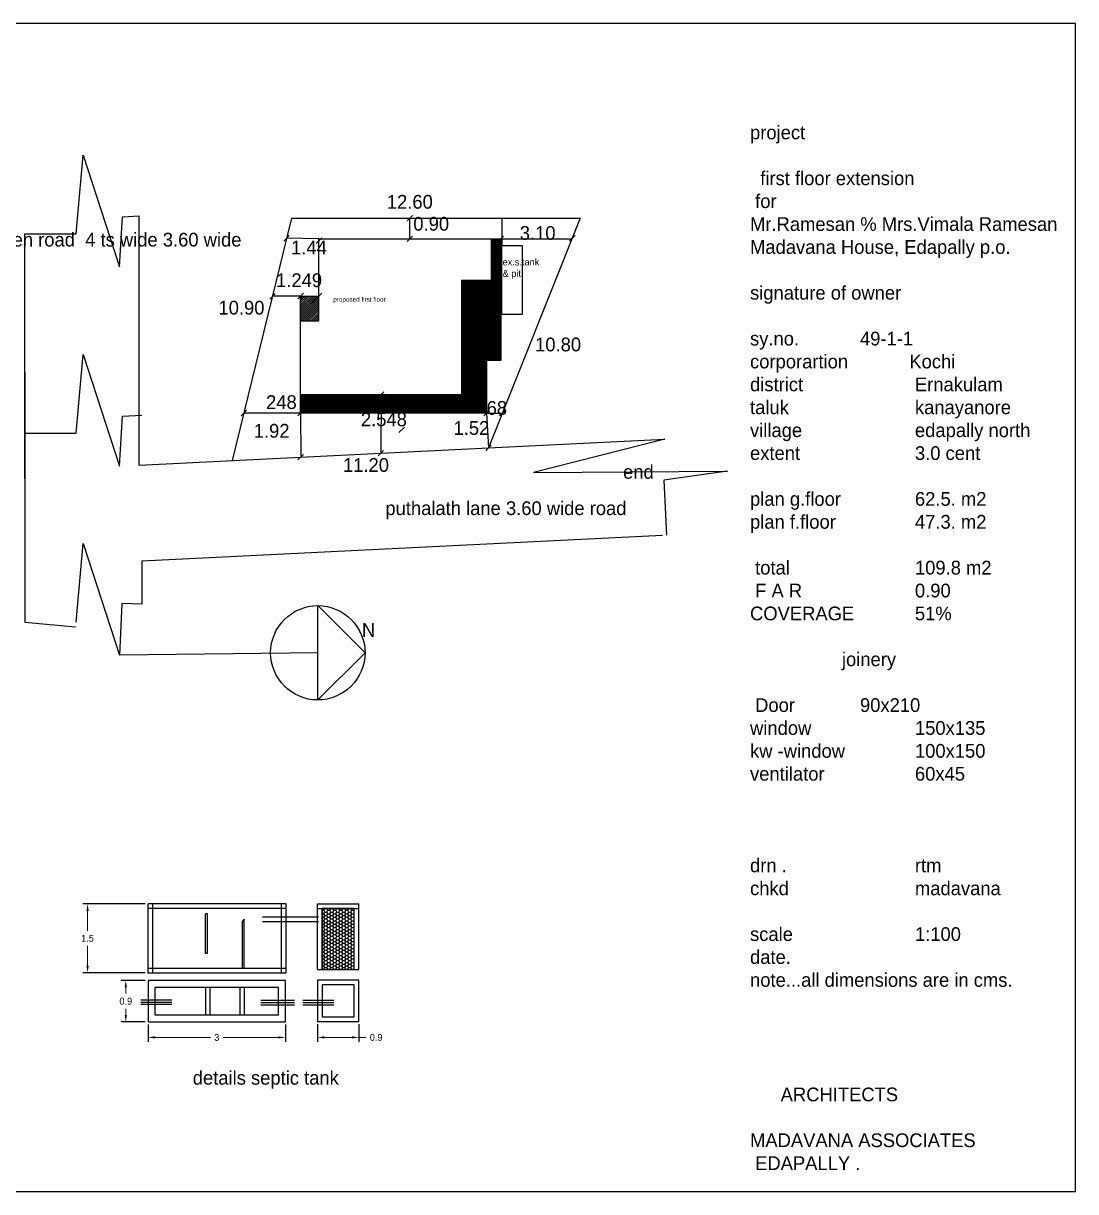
# Model space of a CAD drawing. Header units: inches. Extents: x -100 to 1476, y -184 to 112.
# Drawn here: x 174.05 to 197.02, y 11.44 to 36.95 of the extents above; entities that cross this region are included whole.
import ezdxf

# ---------------------------------------------------------------- set-up
doc = ezdxf.new("R2010")
doc.units = ezdxf.units.IN
doc.header["$MEASUREMENT"] = 0
doc.header["$PDMODE"] = 66
doc.dimstyles.get("Standard").update_dxf_attribs({"dimtxt": 0.15, "dimasz": 0.15, "dimexe": 0.1, "dimexo": 0.0625, "dimgap": 0.09, "dimtad": 0, "dimtih": 1, "dimtoh": 1, "dimdec": 4, "dimdsep": 46, "dimtxsty": 'Standard', "dimcen": 0.09, "dimadec": 0, "dimazin": 0, "dimtfac": 1, "dimtdec": 4, "dimtofl": 0, "dimtmove": 0, "dimatfit": 3, "dimfxl": 0, "dimtolj": 1, "dimtzin": 0, "dimlwd": 15, "dimarcsym": 0})

# ---------------------------------------------------------------- blocks, each defined once
blk = doc.blocks.new('*D128')
at = {"color": 0, "lineweight": -2, "transparency": 16777216}
for p, q in [((176.77, 15.09), (176.77, 14.712)), ((179.77, 15.09), (179.77, 14.712))]:
    blk.add_line(p, q, dxfattribs=at)
at = {"color": 0, "lineweight": 15, "transparency": 16777216}
for p, q in [((176.92, 14.812), (178.13, 14.812)), ((179.62, 14.812), (178.41, 14.812))]:
    blk.add_line(p, q, dxfattribs=at)
at = {"color": 0, "transparency": 16777216}
for points in [[(176.92, 14.837), (176.92, 14.787), (176.77, 14.812)], [(179.62, 14.837), (179.62, 14.787), (179.77, 14.812)]]:
    blk.add_solid(points, dxfattribs=at)
at = {"layer": 'Defpoints', "color": 0, "transparency": 16777216}
for p in [(176.77, 15.152), (179.77, 15.152), (179.77, 14.812)]:
    blk.add_point(p, dxfattribs=at)
at = {"color": 0, "transparency": 16777216, "insert": (178.27, 14.812), "char_height": 0.15, "attachment_point": 5}
blk.add_mtext('\\A1;3', dxfattribs=at)
blk = doc.blocks.new('*D129')
at = {"color": 0, "lineweight": -2, "transparency": 16777216}
for p, q in [((180.471, 15.099), (180.471, 14.712)), ((181.371, 15.099), (181.371, 14.712))]:
    blk.add_line(p, q, dxfattribs=at)
at = {"color": 0, "lineweight": 15, "transparency": 16777216}
for p, q in [((180.621, 14.812), (181.221, 14.812)), ((181.371, 14.812), (181.521, 14.812))]:
    blk.add_line(p, q, dxfattribs=at)
at = {"color": 0, "transparency": 16777216}
for points in [[(180.621, 14.837), (180.621, 14.787), (180.471, 14.812)], [(181.221, 14.837), (181.221, 14.787), (181.371, 14.812)]]:
    blk.add_solid(points, dxfattribs=at)
at = {"layer": 'Defpoints', "color": 0, "transparency": 16777216}
for p in [(180.471, 15.161), (181.371, 15.161), (181.371, 14.812)]:
    blk.add_point(p, dxfattribs=at)
at = {"color": 0, "transparency": 16777216, "insert": (181.749, 14.812), "char_height": 0.15, "attachment_point": 5}
blk.add_mtext('\\A1;0.9', dxfattribs=at)
blk = doc.blocks.new('*D130')
at = {"color": 0, "lineweight": -2, "transparency": 16777216}
for p, q in [((176.708, 16.052), (176.183, 16.052)), ((176.708, 15.152), (176.183, 15.152))]:
    blk.add_line(p, q, dxfattribs=at)
at = {"color": 0, "lineweight": 15, "transparency": 16777216}
for p, q in [((176.283, 15.902), (176.283, 15.767)), ((176.283, 15.302), (176.283, 15.437))]:
    blk.add_line(p, q, dxfattribs=at)
at = {"color": 0, "transparency": 16777216}
for points in [[(176.258, 15.902), (176.308, 15.902), (176.283, 16.052)], [(176.258, 15.302), (176.308, 15.302), (176.283, 15.152)]]:
    blk.add_solid(points, dxfattribs=at)
at = {"layer": 'Defpoints', "color": 0, "transparency": 16777216}
for p in [(176.77, 16.052), (176.283, 15.152), (176.77, 15.152)]:
    blk.add_point(p, dxfattribs=at)
at = {"color": 0, "transparency": 16777216, "insert": (176.283, 15.602), "char_height": 0.15, "attachment_point": 5}
blk.add_mtext('\\A1;0.9', dxfattribs=at)
blk = doc.blocks.new('*D131')
at = {"color": 0, "lineweight": -2, "transparency": 16777216}
for p, q in [((176.708, 17.725), (175.348, 17.725)), ((176.708, 16.225), (175.348, 16.225))]:
    blk.add_line(p, q, dxfattribs=at)
at = {"color": 0, "lineweight": 15, "transparency": 16777216}
for p, q in [((175.448, 17.575), (175.448, 17.14)), ((175.448, 16.375), (175.448, 16.81))]:
    blk.add_line(p, q, dxfattribs=at)
at = {"color": 0, "transparency": 16777216}
for points in [[(175.423, 17.575), (175.473, 17.575), (175.448, 17.725)], [(175.423, 16.375), (175.473, 16.375), (175.448, 16.225)]]:
    blk.add_solid(points, dxfattribs=at)
at = {"layer": 'Defpoints', "color": 0, "transparency": 16777216}
for p in [(175.448, 17.725), (176.77, 17.725), (176.77, 16.225)]:
    blk.add_point(p, dxfattribs=at)
at = {"color": 0, "transparency": 16777216, "insert": (175.448, 16.975), "char_height": 0.15, "attachment_point": 5}
blk.add_mtext('\\A1;1.5', dxfattribs=at)

msp = doc.modelspace()

# ---------------------------------------------------------------- hatches: boundary and pattern name
h = msp.add_hatch()
h.set_pattern_fill('ANSI31', color=2, scale=0.125, style=0)
h.set_pattern_definition([(45, (67.279764, 17.844937), (-0.0110485435, 0.0110485435), [])])
h.paths.add_polyline_path([(184.16054, 28.44416), (184.16054, 29.58905), (184.47054, 29.58905), (184.47054, 32.24905), (184.26054, 32.24905), (184.26054, 31.33905), (183.61054, 31.33905), (183.61054, 28.84405), (180.10054, 28.84405), (180.10054, 28.44416)])
h = msp.add_hatch()
h.set_pattern_fill('ANSI31', color=2, scale=0.25, style=0)
h.set_pattern_definition([(45, (-93.703647, 6.835533), (-0.022097087, 0.022097087), [])])
h.paths.add_polyline_path([(180.10054, 30.99905), (180.10054, 30.45405), (180.50054, 30.45405), (180.50054, 30.99905)])
h.paths.add_polyline_path([(179.48934, 31.56901), (180.61043, 31.56901), (180.61043, 31.04188), (179.48934, 31.04188)], flags=9)
h = msp.add_hatch()
h.set_pattern_fill('HONEY', color=0, scale=0.35, style=0)
h.set_pattern_definition([(0, (86.257212, -7.532784), (0.065625, 0.037888611), [0.04375, -0.0875]), (120, (86.257212, -7.532784), (-0.065625, 0.037888611), [0.04375, -0.0875]), (60, (86.257212, -7.532784), (1e-10, 0.075777223), [-0.0875, 0.04375])])
h.paths.add_polyline_path([(181.27124, 17.6251), (180.57124, 17.6251), (180.57124, 16.29717), (181.27124, 16.29717)])

# ---------------------------------------------------------------- linework, layer by layer
at = {"color": 2}
for p, q in [((175.19622, 32.35649), (175.35251, 34.07329)), ((175.35251, 34.07329), (176.14487, 31.63467)), ((176.14487, 31.63467), (176.20939, 32.73007)), ((176.20939, 32.73007), (176.57629, 32.74986)), ((176.20939, 32.73007), (176.20939, 32.73007)), ((176.57629, 27.30379), (176.57629, 32.74986)), ((179.90054, 32.69905), (178.60652, 27.4049)), ((182.54483, 32.75919), (182.42625, 32.63891)), ((182.48554, 32.24905), (182.48554, 32.69905)), ((186.20054, 32.69905), (184.19959, 27.68346)), ((184.48925, 32.69905), (184.48925, 32.09905)), ((174.07629, 27.00688), (174.07629, 32.35649)), ((174.07629, 32.35649), (175.19622, 32.35649)), ((179.85223, 32.31895), (179.73365, 32.19867)), ((180.50054, 32.24905), (179.79294, 32.25881)), ((180.55983, 32.26907), (180.44125, 32.14878)), ((182.54483, 32.30919), (182.42625, 32.18891)), ((184.52983, 32.30919), (184.41125, 32.18891)), ((184.47054, 32.24905), (186.02102, 32.24905)), ((186.09158, 32.31805), (185.973, 32.19777)), ((184.48925, 32.09905), (184.93925, 32.09905)), ((184.48925, 30.59905), (184.48925, 32.09905)), ((184.93925, 32.09905), (184.93925, 30.59905)), ((179.54268, 31.05251), (179.4241, 30.93222)), ((180.10054, 30.99905), (179.48339, 30.99236)), ((180.15983, 31.05919), (180.04125, 30.93891)), ((180.55983, 31.05919), (180.44125, 30.93891)), ((184.93925, 30.59905), (184.48925, 30.59905)), ((175.19622, 28.00412), (175.35251, 29.72093)), ((175.35251, 29.72093), (176.14487, 27.2823)), ((174.07629, 29.32818), (174.07629, 23.87688)), ((181.91483, 28.90419), (181.79625, 28.78391)), ((181.85554, 28.84405), (181.85331, 27.5666)), ((176.14487, 27.2823), (176.20939, 28.3777)), ((176.20939, 28.3777), (176.63064, 28.40042)), ((176.20939, 28.3777), (176.20939, 28.3777)), ((178.91983, 28.50431), (178.80125, 28.38402)), ((180.10054, 28.44416), (178.86054, 28.44416)), ((180.15983, 28.50431), (180.04125, 28.38402)), ((180.10054, 28.44416), (180.10095, 27.47933)), ((184.21983, 28.50431), (184.10125, 28.38402)), ((184.16054, 28.44416), (184.50236, 28.44237)), ((184.16054, 28.44416), (184.19843, 27.6834)), ((184.56164, 28.50251), (184.44307, 28.38223)), ((182.36471, 28.1359), (182.24613, 28.01562)), ((174.07629, 28.00412), (175.19622, 28.00412)), ((184.19959, 27.68346), (188.05071, 27.87525)), ((188.05071, 27.87525), (185.18236, 27.14626)), ((176.57629, 27.30379), (184.19843, 27.6834)), ((181.9126, 27.62674), (181.79402, 27.50646)), ((184.25888, 27.7436), (184.1403, 27.62331)), ((184.19843, 27.6834), (184.19843, 27.6834)), ((180.16024, 27.53947), (180.04166, 27.41919)), ((185.18236, 27.14626), (189.41616, 27.1769)), ((189.41616, 27.1769), (188.02905, 26.98045)), ((188.02905, 26.98045), (188.08893, 25.77802)), ((187.99879, 25.77353), (176.63064, 25.20736)), ((175.19622, 23.87688), (175.35251, 25.59369)), ((175.35251, 25.59369), (176.14487, 23.15506)), ((176.63064, 25.20736), (176.63064, 24.27318)), ((176.19451, 24.28254), (176.14487, 23.15506)), ((176.63064, 24.27318), (176.19451, 24.28254)), ((180.47521, 22.17904), (180.47521, 24.23917)), ((180.47521, 24.23917), (181.50528, 23.2091)), ((174.07629, 23.87688), (175.18702, 23.77577)), ((180.47521, 23.2091), (176.14487, 23.15506)), ((181.50528, 23.2091), (180.47521, 22.17904))]:
    msp.add_line(p, q, dxfattribs=at)
at = {"color": 1}
for p, q in [((179.90054, 32.69905), (186.20054, 32.69905)), ((180.50054, 32.24905), (184.47054, 32.24905)), ((180.50054, 30.99905), (180.50054, 32.24905)), ((184.47054, 32.24905), (184.47054, 29.58905)), ((180.10054, 28.44416), (180.10054, 30.99905)), ((180.10054, 30.99905), (180.50054, 30.99905)), ((184.47054, 29.58905), (184.16054, 29.58905)), ((184.16054, 29.58905), (184.16054, 28.44416)), ((184.16054, 28.44416), (180.10054, 28.44416))]:
    msp.add_line(p, q, dxfattribs=at)
at = {"color": 0}
for p, q in [((176.77003, 16.2251), (176.77003, 17.7251)), ((179.78069, 17.7251), (176.77003, 17.7251)), ((179.78069, 17.6251), (176.77003, 17.6251)), ((176.87003, 16.2251), (176.87003, 17.7251)), ((179.68069, 16.2251), (179.68069, 17.7251)), ((179.78069, 16.2251), (179.78069, 17.7251)), ((180.47124, 16.29717), (180.47124, 17.7251)), ((180.47124, 17.7251), (181.37124, 17.7251)), ((180.47124, 17.6251), (181.37124, 17.6251)), ((180.57124, 16.29717), (180.57124, 17.6251)), ((181.27124, 16.30831), (181.27124, 17.6251)), ((181.37124, 16.30831), (181.37124, 17.7251)), ((178.02003, 16.64267), (178.02003, 17.51159)), ((178.02003, 17.51159), (178.02003, 17.51159)), ((178.02003, 17.51159), (178.02003, 17.51159)), ((178.07003, 17.51159), (178.02003, 17.51159)), ((178.07003, 16.64267), (178.07003, 17.51159)), ((178.87003, 17.39031), (178.8202, 17.33938)), ((178.87003, 16.3251), (178.87003, 17.39031)), ((179.26468, 17.4444), (180.49184, 17.4444)), ((178.8202, 17.33938), (178.8202, 16.3251)), ((179.26468, 17.3444), (180.49184, 17.3444)), ((178.07003, 16.64267), (178.02003, 16.64267)), ((176.77003, 16.3251), (179.78069, 16.3251)), ((176.77003, 16.2251), (179.78069, 16.2251)), ((180.47124, 16.29717), (181.37124, 16.29717)), ((179.62003, 15.90211), (176.92003, 15.90211)), ((176.92003, 15.90211), (176.92003, 15.30211)), ((178.02003, 15.90211), (178.02003, 15.30211)), ((178.12003, 15.90211), (178.12003, 15.30211)), ((178.77003, 15.90211), (178.77003, 15.30211)), ((178.87003, 15.90211), (178.87003, 15.30211)), ((179.62003, 15.30211), (179.62003, 15.90211)), ((176.61249, 15.63411), (177.29027, 15.63411)), ((176.61249, 15.63411), (177.29027, 15.63411)), ((176.61249, 15.58411), (177.29027, 15.58411)), ((179.2312, 15.62642), (179.96291, 15.62642)), ((179.2312, 15.57642), (179.96291, 15.57642)), ((180.14776, 15.62642), (180.82554, 15.62642)), ((180.14776, 15.57642), (180.82554, 15.57642)), ((176.61249, 15.53411), (177.29027, 15.53411)), ((179.2312, 15.52642), (179.96291, 15.52642)), ((180.14776, 15.52642), (180.82554, 15.52642)), ((176.92003, 15.30211), (179.62003, 15.30211))]:
    msp.add_line(p, q, dxfattribs=at)
at = {"color": 2}
msp.add_lwpolyline([(197.01908, 36.95225), (151.19234, 36.95225), (151.19234, 11.44433), (197.01908, 11.44433)], close=True, dxfattribs=at)
msp.add_lwpolyline([(180.50054, 32.24905), (184.26054, 32.24905), (184.26054, 31.33905), (183.61054, 31.33905), (183.61054, 28.84405), (180.10054, 28.84405), (180.10054, 30.45405), (180.50054, 30.45405), (180.50054, 32.24905)], dxfattribs=at)
at = {"color": 0}
for points in [[(181.27124, 17.6251), (180.57124, 17.6251), (180.57124, 16.29717), (181.27124, 16.29717)], [(176.77003, 15.15211), (179.77003, 15.15211), (179.77003, 16.05211), (176.77003, 16.05211)], [(180.47124, 15.16107), (181.37124, 15.16107), (181.37124, 16.06107), (180.47124, 16.06107)], [(180.57124, 15.26107), (181.27124, 15.26107), (181.27124, 15.96107), (180.57124, 15.96107)]]:
    msp.add_lwpolyline(points, close=True, dxfattribs=at)
at = {"color": 2}
msp.add_circle((180.47521, 23.2091), 1.03006, dxfattribs=at)

# ---------------------------------------------------------------- texts
at = {"insert": (189.91106, 34.72063), "char_height": 0.3, "width": 6.834277, "attachment_point": 1}
msp.add_mtext('{\\fUtsaah|b0|i0|c0|p34;project\\P\\P  first floor extension\\P for \\PMr.Ramesan % Mrs.Vimala Ramesan\\PMadavana House, Edapally p.o.\\P\\Psignature of owner\\P\\Psy.no. ^I^I49-1-1\\Pcorporartion            Kochi\\Pdistrict^I^I^IErnakulam\\Ptaluk^I^I^Ikanayanore\\Pvillage ^I^Iedapally north\\Pextent^I^I^I3.0 cent\\P\\Pplan g.floor^I^I62.5. m2\\Pplan f.floor^I^I47.3. m2\\P\\P total                    ^I109.8 m2 \\P F A R ^I^I0.90        \\PCOVERAGE  ^I51% \\P    \\P                  joinery\\P\\P Door^I^I90x210\\Pwindow^I^I150x135\\Pkw -window^I^I100x150\\Pventilator^I^I60x45\\P\\P\\P\\Pdrn .^I^I^Irtm\\Pchkd^I^I^Imadavana\\P\\Pscale^I^I^I1:100\\Pdate.\\Pnote...all dimensions are in cms.\\P\\P\\P\\P\\P      ARCHITECTS\\P\\PMADAVANA ASSOCIATES\\P EDAPALLY .\\P\\P\\P\\P\\P\\P\\P\\P\\P\\P\\P\\P\\P\\P\\P\\P\\P\\P        \\P^I}', dxfattribs=at)
at = {"color": 2, "attachment_point": 1}
for s, insert, char_height, width in [('{\\fVani|b0|i0|c0|p34;12.60}', (181.9821, 33.20634), 0.3, 0.8897059), ('{\\fVani|b0|i0|c0|p34;0.90}', (182.56016, 32.72588), 0.3, 0.8897059), ('{\\fVani|b0|i0|c0|p34;Al-Ameen road  4 ts wide 3.60 wide road}', (172.49779, 32.38011), 0.3, 6.812885), ('{\\fVani|b0|i0|c0|p34;3.10}', (184.88431, 32.52621), 0.3, 0.8897059), ('{\\fVani|b0|i0|c0|p34;1.44}', (179.89186, 32.20892), 0.3, 0.8897059), ('{\\fVani|b0|i0|c0|p34;ex.s.tank\\P& pit}', (184.50862, 31.81652), 0.15, 0.8897059), ('{\\fVani|b0|i0|c0|p34;1.249}', (179.56434, 31.49401), 0.3, 0.8897059), ('{\\fVani|b0|i0|c0|p34;10.90}', (178.30647, 30.89414), 0.3, 0.8897059), ('proposed first floor', (180.8131, 30.97544), 0.1, 2.2534476), ('{\\fVani|b0|i0|c0|p34;10.80}', (185.21859, 30.09097), 0.3, 0.8897059), ('{\\fVani|b0|i0|c0|p34;248}', (179.34548, 28.83238), 0.3, 0.8897059), ('{\\fVani|b0|i0|c0|p34;68}', (184.16054, 28.70563), 0.3, 0.8897059), ('{\\fVani|b0|i0|c0|p34;2.548}', (181.41571, 28.4554), 0.3, 0.8897059), ('{\\fVani|b0|i0|c0|p34;1.92}', (179.07694, 28.20639), 0.3, 0.8897059), ('{\\fVani|b0|i0|c0|p34;1.52}', (183.43808, 28.26748), 0.3, 0.8897059), ('{\\fVani|b0|i0|c0|p34;11.20}', (181.02459, 27.46042), 0.3, 0.8897059), ('{\\fVani|b0|i0|c0|p34;end}', (187.13934, 27.30901), 0.3, 0.8897059), ('{\\fVani|b0|i0|c0|p34;puthalath lane 3.60 wide road}', (181.94989, 26.51656), 0.3, 6.812885), ('N', (181.43799, 23.85671), 0.3, 1.4763294)]:
    msp.add_mtext(s, dxfattribs=dict(at, insert=insert, char_height=char_height, width=width))
at = {"color": 0, "insert": (177.74511, 14.0797), "char_height": 0.3, "width": 3.812648, "attachment_point": 1}
msp.add_mtext('{\\fUtsaah|b0|i0|c0|p34;details septic tank}', dxfattribs=at)

# ---------------------------------------------------------------- dimensions: what is measured, and where the dimension line sits
at = {"color": 0}
for base, p1, p2, picture, middle in [((175.4479, 17.7251), (176.77003, 16.2251), (176.77003, 17.7251), '*D131', (175.4479, 16.9751)), ((176.28314, 15.15211), (176.77003, 16.05211), (176.77003, 15.15211), '*D130', (176.28314, 15.60211))]:
    dim = msp.add_linear_dim(base=base, p1=p1, p2=p2, angle=90, dimstyle='Standard', dxfattribs=at)
    dim.commit()
    dim.dimension.update_dxf_attribs({"geometry": picture, "text_midpoint": middle})
for base, p1, p2, picture, middle in [((179.77003, 14.81204), (176.77003, 15.15211), (179.77003, 15.15211), '*D128', (178.27003, 14.81204)), ((181.37124, 14.81204), (180.47124, 15.16107), (181.37124, 15.16107), '*D129', (181.74874, 14.81204))]:
    dim = msp.add_linear_dim(base=base, p1=p1, p2=p2, dimstyle='Standard', dxfattribs=at)
    dim.commit()
    dim.dimension.update_dxf_attribs({"geometry": picture, "text_midpoint": middle})

doc.saveas('drawing.dxf')
